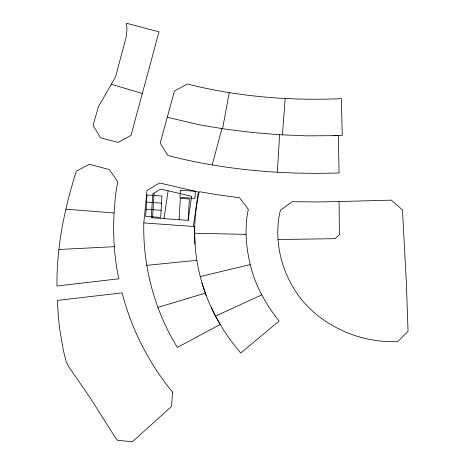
<?xml version="1.0" encoding="UTF-8"?>
<svg xmlns="http://www.w3.org/2000/svg" width="465" height="465" viewBox="0 0 465 465"><rect width="100%" height="100%" fill="white"/><g stroke="black" fill="none" stroke-linecap="round" stroke-linejoin="round"><path stroke-width="0.7" d="M143.807 222.915C142.755 266.538 154.537 310.248 177.351 347.448L220.247 324.436C202.601 295.182 193.562 260.714 194.783 226.56L143.807 222.915L147.004 190.557L159.565 182.954L198.34 191.993L193.318 226.455M114.07 212.97L115.419 195.974L117.657 181.646L109.339 169.585L89.338 164.261L76.347 171.201C64.548 208.291 56.492 246.95 56.986 286.022L118.744 278.802C114.297 257.203 112.797 234.982 114.07 212.97L65.873 209.174M152.59 217.823L154.037 193.132M179.118 219.724L180.368 198.369L189.371 199.014L188.122 220.364L151.328 217.736L152.718 193.928L160.727 189.081L191.632 196.282L188.122 220.364M277.326 172.131L279.622 134.728L306.708 135.856L338.346 135.623L339.072 172.951C281.627 174.823 223.659 169.905 167.929 155.519L160.175 143.162L174.404 91.123L187.29 84.002C237.499 96.703 289.683 100.911 341.368 98.65L342.246 135.501L333.818 135.763M282.447 134.833L285.155 98.522M164.035 218.643L168.097 190.795M229.262 92.582L222.561 128.666L221.904 128.561L212.226 165.017M142.325 93.494L158.983 31.864L126.48 23.25L126.957 29.266L126.451 36.09L115.558 76.772L98.51 106.537L93.035 125.277L100.568 137.791L118.081 142.406L131.02 135.402L142.325 93.494L111.275 84.246M215.545 316.06L261.853 294.833C266.724 304.11 272.537 312.887 279.134 321.03L240.777 352.999C228.937 339.305 219.056 324.012 211.244 307.691M157.873 307.412L205.356 293.107M200.316 276.524L250.205 264.585C246.008 246.572 244.346 227.588 248.333 209.378L239.481 197.683L218.318 194.922L199.322 191.702C195.224 208.901 193.957 226.682 195.009 244.311M146.725 265.358L196.887 260.301M58.921 249.507L114.332 246.683M339.072 201.548L317.339 201.95L292.154 201.682L280.372 210.349C272.868 241.562 282.127 275.699 302.244 300.425C325.465 327.889 361.968 343.17 397.767 341.566L408.055 331.347L406.375 282.767L402.463 209.901L391.286 200.142L339.072 201.548L339.404 234.697L335.102 238.685L278.134 239.522M194.649 233.244L246.061 234.372M146.533 202.101L161.535 203.176M146.115 209.221L161.117 210.29M279.622 134.728L252.576 132.513L225.635 129.165L198.851 124.742L167.266 117.227M261.853 294.833C256.575 285.365 252.873 275.065 250.205 264.585M201.95 282.947L206.135 295.426M146.952 194.986L145.702 216.335L160.704 217.411L161.954 196.056L146.952 194.986M180.374 190.226L179.955 197.346L194.957 198.416L195.376 191.295L180.374 190.226M172.585 392.181L171.533 406.427L132.444 441.75L117.465 440.303L114.065 435.606L90.629 398.493L69.012 367.181L66.332 362.026L63.513 351.255L59.758 329.336L58.491 318.316L57.311 300.407L122.132 292.88C131.45 329.232 148.835 363.159 172.585 392.181"/></g></svg>
